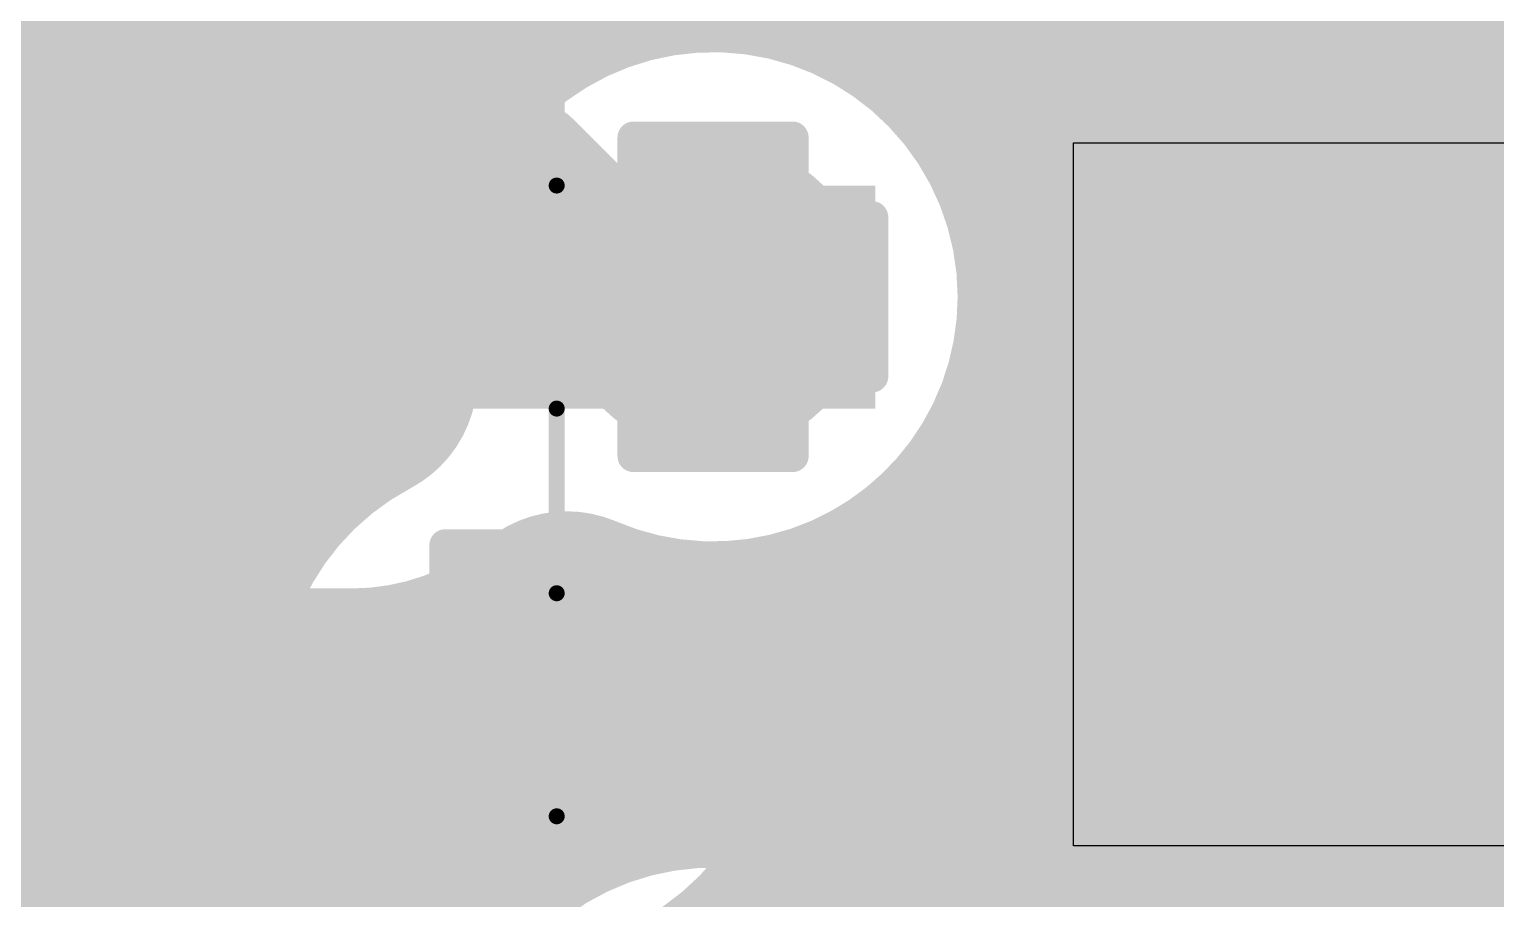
# Model space of a CAD drawing. Header units: millimetres. Extents: x 13 to 259, y -2 to 326.
# Drawn here: x 102.11 to 104.448, y 130.115 to 131.501 of the extents above; entities that cross this region are included whole.
import ezdxf

# ---------------------------------------------------------------- set-up
doc = ezdxf.new("R2010")
doc.units = ezdxf.units.MM
for name, color, linetype in [('BottomLayer', 5, 'Continuous'), ('BottomPaste', 16, 'Continuous'), ('BottomSolder', 6, 'Continuous'), ('ConnectLayer', 7, 'Continuous'), ('DrillDrawing', 1, 'Continuous'), ('Mechanical13', 56, 'Continuous'), ('Mechanical14', 56, 'Continuous'), ('Mechanical16', 56, 'Continuous'), ('MidLayer1', 16, 'Continuous'), ('MidLayer2', 76, 'Continuous'), ('MidLayer3', 90, 'Continuous'), ('MidLayer4', 156, 'Continuous'), ('MidLayer5', 130, 'Continuous'), ('MidLayer6', 216, 'Continuous'), ('MultiLayer', 9, 'Continuous'), ('TopLayer', 1, 'Continuous'), ('TopSolder', 216, 'Continuous')]:
    doc.layers.add(name, color=color, linetype=linetype)

# ---------------------------------------------------------------- blocks, each defined once
blk = doc.blocks.new('CP_16_26_B_58')
at = {"layer": 'BottomLayer'}
for points in [[(-1.3208, -1.3208), (1.3208, -1.3208), (-1.3208, 1.3208), (1.3208, 1.3208)], [(-1.5367, 0.7972), (-1.5367, 1.1528), (-2.3495, 0.7972), (-2.3495, 1.1528)], [(-1.5367, 0.1472), (-1.5367, 0.5028), (-2.3495, 0.1472), (-2.3495, 0.5028)]]:
    blk.add_solid(points, dxfattribs=at)
at = {"layer": 'BottomPaste'}
for p, q in [((-1.2208, 0.1), (-1.2208, 1.2208)), ((-1.2208, 1.2208), (-0.1, 1.2208)), ((-0.1, 0.1), (-1.2208, 0.1))]:
    blk.add_line(p, q, dxfattribs=at)
for points in [[(-1.5367, 0.7972), (-1.5367, 1.1528), (-2.3495, 0.7972), (-2.3495, 1.1528)], [(-1.5367, 0.1472), (-1.5367, 0.5028), (-2.3495, 0.1472), (-2.3495, 0.5028)]]:
    blk.add_solid(points, dxfattribs=at)
at = {"layer": 'BottomSolder'}
for points in [[(-1.3208, -1.3208), (1.3208, -1.3208), (-1.3208, 1.3208), (1.3208, 1.3208)], [(-1.5367, 0.7972), (-1.5367, 1.1528), (-2.3495, 0.7972), (-2.3495, 1.1528)], [(-1.5367, 0.1472), (-1.5367, 0.5028), (-2.3495, 0.1472), (-2.3495, 0.5028)]]:
    blk.add_solid(points, dxfattribs=at)
at = {"layer": 'Mechanical13', "const_width": 0.0254}
for points in [[(-2.0447, -2.0447), (-2.0447, 2.0447)], [(-2.0447, 0.7972), (-2.0447, 1.1528)], [(-2.0447, 0.7972), (-2.0447, 1.1528)], [(-2.0447, 0.1472), (-2.0447, 0.5028)], [(-2.0447, 0.1472), (-2.0447, 0.5028)]]:
    blk.add_lwpolyline(points, dxfattribs=at)
at = {"layer": 'Mechanical13', "const_width": 0.0127}
for points in [[(-2.0511, 1.1528, 1), (-2.0383, 1.1528, 1)], [(-2.0511, 1.1528, 1), (-2.0383, 1.1528, 1)], [(-2.0511, 0.7972, 1), (-2.0383, 0.7972, 1)], [(-2.0511, 0.7972, 1), (-2.0383, 0.7972, 1)], [(-2.0511, 0.5028, 1), (-2.0383, 0.5028, 1)], [(-2.0511, 0.5028, 1), (-2.0383, 0.5028, 1)], [(-2.0511, 0.1472, 1), (-2.0383, 0.1472, 1)], [(-2.0511, 0.1472, 1), (-2.0383, 0.1472, 1)]]:
    blk.add_lwpolyline(points, format="xyb", close=True, dxfattribs=at)
at = {"layer": 'Mechanical16', "const_width": 0.1524}
for points in [[(-2.2987, 1.3), (-2.2987, 2.2987)], [(-2.5527, -1.3), (-2.5527, 1.3)], [(-2.5527, 1.3), (-2.2987, 1.3)]]:
    blk.add_lwpolyline(points, dxfattribs=at)
at = {"layer": 'Mechanical16', "const_width": 0.0762}
for points in [[(-2.5908, 1.3, 1), (-2.5146, 1.3, 1)], [(-2.5908, 1.3, 1), (-2.5146, 1.3, 1)], [(-2.3368, 1.3, 1), (-2.2606, 1.3, 1)], [(-2.3368, 1.3, 1), (-2.2606, 1.3, 1)]]:
    blk.add_lwpolyline(points, format="xyb", close=True, dxfattribs=at)
blk = doc.blocks.new('RESC1005X40N_B_70')
at = {"layer": 'BottomLayer'}
for points in [[(-0.76, 0.31), (-0.76, -0.31), (-0.18, 0.31), (-0.18, -0.31)], [(0.18, 0.31), (0.18, -0.31), (0.76, 0.31), (0.76, -0.31)]]:
    blk.add_solid(points, dxfattribs=at)
at = {"layer": 'BottomPaste'}
for points in [[(-0.76, 0.31), (-0.76, -0.31), (-0.18, 0.31), (-0.18, -0.31)], [(0.18, 0.31), (0.18, -0.31), (0.76, 0.31), (0.76, -0.31)]]:
    blk.add_solid(points, dxfattribs=at)
at = {"layer": 'BottomSolder'}
for points in [[(-0.8616, 0.4116), (-0.8616, -0.4116), (-0.0784, 0.4116), (-0.0784, -0.4116)], [(0.0784, 0.4116), (0.0784, -0.4116), (0.8616, 0.4116), (0.8616, -0.4116)]]:
    blk.add_solid(points, dxfattribs=at)
at = {"layer": 'Mechanical14', "const_width": 0.1}
for points in [[(-0.5, -0.25), (-0.5, 0.25)], [(0.5, 0.25), (-0.5, 0.25)], [(0.5, -0.25), (0.5, 0.25)], [(0.5, -0.25), (-0.5, -0.25)]]:
    blk.add_lwpolyline(points, dxfattribs=at)
at = {"layer": 'Mechanical14', "const_width": 0.05}
for points in [[(-0.525, 0.25, 1), (-0.475, 0.25, 1)], [(-0.525, 0.25, 1), (-0.475, 0.25, 1)], [(0.475, 0.25, 1), (0.525, 0.25, 1)], [(0.475, 0.25, 1), (0.525, 0.25, 1)], [(-0.525, -0.25, 1), (-0.475, -0.25, 1)], [(-0.525, -0.25, 1), (-0.475, -0.25, 1)], [(0.475, -0.25, 1), (0.525, -0.25, 1)], [(0.475, -0.25, 1), (0.525, -0.25, 1)]]:
    blk.add_lwpolyline(points, format="xyb", close=True, dxfattribs=at)
at = {"layer": 'Mechanical16', "const_width": 0.05}
for points in [[(0, -0.5), (0, 0.5)], [(-0.91, -0.46), (-0.91, 0.46)], [(0.91, 0.46), (-0.91, 0.46)], [(0.91, -0.46), (0.91, 0.46)], [(0.5, 0), (-0.5, 0)], [(0.91, -0.46), (-0.91, -0.46)]]:
    blk.add_lwpolyline(points, dxfattribs=at)
at = {"layer": 'Mechanical16'}
for points, const_width in [([(-0.0125, 0.5, 1), (0.0125, 0.5, 1)], 0.025), ([(-0.9225, 0.46, 1), (-0.8975, 0.46, 1)], 0.025), ([(-0.9225, 0.46, 1), (-0.8975, 0.46, 1)], 0.025), ([(0.8975, 0.46, 1), (0.9225, 0.46, 1)], 0.025), ([(0.8975, 0.46, 1), (0.9225, 0.46, 1)], 0.025), ([(0.35, 0, 1), (-0.35, 0, 1)], 0.05), ([(-0.5125, 0, 1), (-0.4875, 0, 1)], 0.025), ([(-0.3625, 0, 1), (-0.3375, 0, 1)], 0.025), ([(0.3375, 0, 1), (0.3625, 0, 1)], 0.025), ([(0.4875, 0, 1), (0.5125, 0, 1)], 0.025), ([(-0.9225, -0.46, 1), (-0.8975, -0.46, 1)], 0.025), ([(-0.9225, -0.46, 1), (-0.8975, -0.46, 1)], 0.025), ([(0.8975, -0.46, 1), (0.9225, -0.46, 1)], 0.025), ([(0.8975, -0.46, 1), (0.9225, -0.46, 1)], 0.025), ([(-0.0125, -0.5, 1), (0.0125, -0.5, 1)], 0.025)]:
    blk.add_lwpolyline(points, format="xyb", close=True, dxfattribs=dict(at, const_width=const_width))
blk = doc.blocks.new('CAPC1005X55N_B_129')
at = {"layer": 'BottomLayer'}
for points in [[(-0.76, -0.31), (-0.14, -0.31), (-0.76, 0.31), (-0.14, 0.31)], [(0.14, -0.31), (0.76, -0.31), (0.14, 0.31), (0.76, 0.31)]]:
    blk.add_solid(points, dxfattribs=at)
at = {"layer": 'BottomPaste'}
for points in [[(-0.76, -0.31), (-0.14, -0.31), (-0.76, 0.31), (-0.14, 0.31)], [(0.14, -0.31), (0.76, -0.31), (0.14, 0.31), (0.76, 0.31)]]:
    blk.add_solid(points, dxfattribs=at)
at = {"layer": 'BottomSolder'}
for points in [[(-0.8616, -0.4116), (-0.0384, -0.4116), (-0.8616, 0.4116), (-0.0384, 0.4116)], [(0.0384, -0.4116), (0.8616, -0.4116), (0.0384, 0.4116), (0.8616, 0.4116)]]:
    blk.add_solid(points, dxfattribs=at)
at = {"layer": 'Mechanical14', "const_width": 0.1}
for points in [[(-0.5249, 0.2749), (0.5251, 0.2749)], [(-0.5249, 0.2749), (-0.5249, -0.2751)], [(0.5251, 0.2749), (0.5251, -0.2751)], [(-0.5249, -0.2751), (0.5251, -0.2751)]]:
    blk.add_lwpolyline(points, dxfattribs=at)
at = {"layer": 'Mechanical14', "const_width": 0.05}
for points in [[(-0.5499, 0.2749, 1), (-0.5, 0.2749, 1)], [(-0.5499, 0.2749, 1), (-0.5, 0.2749, 1)], [(0.5001, 0.2749, 1), (0.55, 0.2749, 1)], [(0.5001, 0.2749, 1), (0.55, 0.2749, 1)], [(-0.5499, -0.2751, 1), (-0.5, -0.2751, 1)], [(-0.5499, -0.2751, 1), (-0.5, -0.2751, 1)], [(0.5001, -0.2751, 1), (0.55, -0.2751, 1)], [(0.5001, -0.2751, 1), (0.55, -0.2751, 1)]]:
    blk.add_lwpolyline(points, format="xyb", close=True, dxfattribs=at)
at = {"layer": 'Mechanical16', "const_width": 0.05}
for points in [[(0, 0.5), (0, -0.5)], [(-0.91, 0.46), (0.91, 0.46)], [(-0.91, 0.46), (-0.91, -0.46)], [(0.91, 0.46), (0.91, -0.46)], [(-0.5, 0), (0.5, 0)], [(-0.91, -0.46), (0.91, -0.46)]]:
    blk.add_lwpolyline(points, dxfattribs=at)
at = {"layer": 'Mechanical16', "const_width": 0.025}
for points in [[(-0.0125, 0.5, 1), (0.0125, 0.5, 1)], [(-0.9225, 0.46, 1), (-0.8975, 0.46, 1)], [(-0.9225, 0.46, 1), (-0.8975, 0.46, 1)], [(0.8975, 0.46, 1), (0.9225, 0.46, 1)], [(0.8975, 0.46, 1), (0.9225, 0.46, 1)], [(-0.5125, 0, 1), (-0.4875, 0, 1)], [(0.4875, 0, 1), (0.5125, 0, 1)], [(-0.9225, -0.46, 1), (-0.8975, -0.46, 1)], [(-0.9225, -0.46, 1), (-0.8975, -0.46, 1)], [(0.8975, -0.46, 1), (0.9225, -0.46, 1)], [(0.8975, -0.46, 1), (0.9225, -0.46, 1)], [(-0.0125, -0.5, 1), (0.0125, -0.5, 1)]]:
    blk.add_lwpolyline(points, format="xyb", close=True, dxfattribs=at)

msp = doc.modelspace()

# ---------------------------------------------------------------- linework, layer by layer
at = {"layer": 'BottomLayer', "const_width": 0.3}
for points in [[(104.0204, 130.0996), (104.0204, 132.0427)], [(104.0204, 130.0996), (104.6704, 130.0996)]]:
    msp.add_lwpolyline(points, dxfattribs=at)
at = {"layer": 'BottomLayer'}
for points, const_width in [([(103.075, 131.075, 1), (103.325, 131.075, 1)], 0.25), ([(103.95, 131.025, 1), (104.2, 131.025, 1)], 0.25), ([(102.775, 130.425, 1), (103.025, 130.425, 1)], 0.25), ([(103.9454, 130.0996, 1), (104.0954, 130.0996, 1)], 0.15), ([(103.9454, 130.0996, 1), (104.0954, 130.0996, 1)], 0.15)]:
    msp.add_lwpolyline(points, format="xyb", close=True, dxfattribs=dict(at, const_width=const_width))
at = {"layer": 'BottomSolder', "const_width": 0.3516}
for points in [[(101.6492, 131.275, 1), (102.0008, 131.275, 1)], [(103.8992, 131.025, 1), (104.2508, 131.025, 1)]]:
    msp.add_lwpolyline(points, format="xyb", close=True, dxfattribs=at)
at = {"layer": 'ConnectLayer', "const_width": 0.4}
for points in [[(103.4463, 128.9022), (109.6162, 135.072)], [(99.2819, 134.9114), (102.744, 131.4493)], [(99.2819, 134.9114), (102.744, 131.4493)], [(103.7701, 130.923), (106.1475, 133.3003)], [(103.7701, 130.923), (106.1475, 133.3003)], [(104.3783, 131.5311), (106.1416, 133.2944)], [(102.8906, 132.9998), (106.353, 129.5373)], [(102.8906, 132.9998), (105.91, 129.9803)], [(102.8906, 132.9998), (104.3364, 131.554)], [(102.415, 131.2649), (103.9837, 132.8336)], [(102.415, 131.2649), (103.9837, 132.8336)], [(102.415, 131.2649), (103.9837, 132.8336)], [(103.2756, 129.58), (106.3728, 132.6772)], [(103.2756, 129.58), (106.3728, 132.6772)], [(101.5907, 132.6026), (102.744, 131.4493)], [(102.4748, 132.567), (103.419, 131.6229)], [(102.4748, 132.567), (103.419, 131.6229)], [(102.4748, 132.567), (103.4189, 131.6229)], [(103.5492, 131.5506), (104.5337, 132.5351)], [(103.5492, 131.5506), (104.5337, 132.5351)], [(103.5492, 131.5506), (104.5337, 132.5351)], [(102.2683, 131.925), (102.744, 131.4493)], [(102.415, 131.2649), (103.0751, 131.925)], [(103.1168, 131.925), (103.419, 131.6229)], [(103.2756, 129.58), (105.6207, 131.925)], [(103.4463, 128.9022), (106.4692, 131.925)], [(103.5492, 131.5506), (103.9236, 131.925)], [(103.7701, 130.923), (104.7721, 131.925)], [(103.9654, 131.925), (106.353, 129.5373)], [(103.4463, 128.9022), (105.9117, 131.3676)], [(103.7479, 131.2939), (108.8389, 126.2029)], [(103.7479, 131.2939), (105.9161, 129.1258)], [(103.7479, 131.2939), (108.8389, 126.2029)], [(104.604, 131.2863), (104.9404, 130.95)], [(104.0093, 131.0325), (104.066, 130.9758)], [(102.3463, 130.9985), (102.4928, 130.852)], [(102.3463, 130.9985), (102.4928, 130.852)], [(102.3463, 130.9985), (102.4928, 130.852)], [(102.3175, 130.95), (102.6234, 130.95)], [(101.8951, 130.6012), (102.619, 129.8773)], [(103.5744, 130.619), (105.3037, 128.8896)], [(103.5744, 130.619), (105.3037, 128.8896)], [(103.5744, 130.619), (105.3037, 128.8896)], [(103.5744, 130.6189), (105.6815, 128.5118)], [(103.212, 130.3649), (103.3521, 130.5049)], [(102.8734, 130.4714), (103.0109, 130.3339)], [(103.73, 130.0343), (104.1336, 130.4379)], [(102.0884, 130.0897), (102.4086, 130.41)], [(102.3175, 130.41), (102.6234, 130.41)], [(102.3468, 130.1495), (102.4374, 130.0588)], [(102.3468, 130.1495), (102.4374, 130.0588)], [(102.3468, 130.1495), (102.4374, 130.0588)], [(103.327, 130.0178), (104.7611, 128.5837)], [(103.327, 130.0178), (104.7611, 128.5837)], [(103.327, 130.0178), (104.7611, 128.5837)], [(102.5339, 129.9624), (102.7914, 129.7049)], [(102.5339, 129.9624), (102.7914, 129.7049)], [(102.5339, 129.9624), (102.7914, 129.7049)]]:
    msp.add_lwpolyline(points, dxfattribs=at)
for points in [[(101.3461, 131.6195, -0.728388), (102.415, 131.275)], [(101.3461, 131.6195, -0.728388), (102.415, 131.275)], [(101.3461, 131.6195, -0.728388), (102.415, 131.275)], [(101.3461, 131.6195, -0.728388), (102.415, 131.275)], [(102.6242, 130.9466, -1.116234), (103.79, 131.075)], [(102.6242, 130.9466, -1.116234), (103.79, 131.075)], [(102.6234, 130.95, -0.791648), (103.6601, 131.4444)], [(102.6242, 130.9466, -1.116234), (103.79, 131.075)], [(103.6601, 131.4444, -0.666251), (104.665, 131.025)], [(102.415, 131.275, -0.203828), (102.2343, 130.85)], [(102.415, 131.275, -0.203828), (102.2343, 130.85)], [(102.415, 131.275, -0.203828), (102.2343, 130.85)], [(102.415, 131.275, -0.14689), (102.3175, 130.95)], [(103.79, 131.075, -0.277915), (103.4759, 130.5535)], [(103.79, 131.075, -0.277915), (103.4759, 130.5535)], [(103.79, 131.075, -0.277915), (103.4759, 130.5535)], [(104.0399, 131.0606, -0.666251), (104.125, 131.025)], [(102.3625, 130.6683, -0.166321), (102.6242, 130.9466)], [(102.3625, 130.6683, -0.166321), (102.6242, 130.9466)], [(102.3625, 130.6683, -0.166321), (102.6242, 130.9466)], [(102.2343, 130.85, -0.095096), (102.3625, 130.6683)], [(102.2343, 130.85, -0.095096), (102.3625, 130.6683)], [(102.2343, 130.85, -0.095096), (102.3625, 130.6683)], [(103.615, 130.6556, -0.305703), (102.9667, 130.5331)], [(104.3541, 130.5052, -0.361321), (103.615, 130.6556)], [(102.3175, 130.41, -0.225403), (101.8989, 130.6088)], [(102.3175, 130.41, -0.225403), (101.8989, 130.6088)], [(103.4759, 130.5535, -0.054925), (103.49, 130.425)], [(103.4759, 130.5535, -0.054925), (103.49, 130.425)], [(103.4759, 130.5535, -0.054925), (103.49, 130.425)], [(102.9667, 130.5331, -0.173926), (102.6234, 130.41)], [(102.9667, 130.5331, -0.173926), (102.6234, 130.41)], [(104.5079, 130.4319, -0.079377), (104.3541, 130.5052)], [(103.49, 130.425, -0.807233), (102.3625, 130.1817)], [(103.49, 130.425, -0.807233), (102.3625, 130.1817)], [(103.49, 130.425, -0.807233), (102.3625, 130.1817)], [(105.5854, 130.0996, -1.354903), (104.5079, 130.4319)], [(102.6242, 129.6466, -1.116234), (103.79, 129.775)], [(102.3625, 130.1817, -0.571388), (101.3518, 130.0726)], [(102.3625, 130.1817, -0.571388), (101.3518, 130.0726)], [(102.3625, 130.1817, -0.571388), (101.3518, 130.0726)], [(101.8643, 130.1398, -0.407146), (102.44, 129.55)]]:
    msp.add_lwpolyline(points, format="xyb", dxfattribs=at)
at = {"layer": 'ConnectLayer', "const_width": 0.2}
for points in [[(103.3189, 131.6229, 1), (103.5189, 131.6229, 1)], [(103.319, 131.6229, 1), (103.519, 131.6229, 1)], [(103.319, 131.6229, 1), (103.519, 131.6229, 1)], [(103.319, 131.6229, 1), (103.519, 131.6229, 1)], [(103.4492, 131.5506, 1), (103.6492, 131.5506, 1)], [(103.4492, 131.5506, 1), (103.6492, 131.5506, 1)], [(103.4492, 131.5506, 1), (103.6492, 131.5506, 1)], [(103.4492, 131.5506, 1), (103.6492, 131.5506, 1)], [(104.2364, 131.554, 1), (104.4364, 131.554, 1)], [(104.2783, 131.5311, 1), (104.4783, 131.5311, 1)], [(102.644, 131.4493, 1), (102.844, 131.4493, 1)], [(102.644, 131.4493, 1), (102.844, 131.4493, 1)], [(102.644, 131.4493, 1), (102.844, 131.4493, 1)], [(102.644, 131.4493, 1), (102.844, 131.4493, 1)], [(103.5601, 131.4444, 1), (103.7601, 131.4444, 1)], [(103.5601, 131.4444, 1), (103.7601, 131.4444, 1)], [(103.6479, 131.2939, 1), (103.8479, 131.2939, 1)], [(103.6479, 131.2939, 1), (103.8479, 131.2939, 1)], [(103.6479, 131.2939, 1), (103.8479, 131.2939, 1)], [(104.504, 131.2863, 1), (104.704, 131.2863, 1)], [(102.315, 131.275, 1), (102.515, 131.275, 1)], [(102.315, 131.275, 1), (102.515, 131.275, 1)], [(102.315, 131.275, 1), (102.515, 131.275, 1)], [(102.315, 131.275, 1), (102.515, 131.275, 1)], [(102.315, 131.275, 1), (102.515, 131.275, 1)], [(102.315, 131.275, 1), (102.515, 131.275, 1)], [(102.315, 131.275, 1), (102.515, 131.275, 1)], [(102.315, 131.275, 1), (102.515, 131.275, 1)], [(102.315, 131.2649, 1), (102.515, 131.2649, 1)], [(102.315, 131.2649, 1), (102.515, 131.2649, 1)], [(102.315, 131.2649, 1), (102.515, 131.2649, 1)], [(102.315, 131.2649, 1), (102.515, 131.2649, 1)], [(103.69, 131.075, 1), (103.89, 131.075, 1)], [(103.69, 131.075, 1), (103.89, 131.075, 1)], [(103.69, 131.075, 1), (103.89, 131.075, 1)], [(103.69, 131.075, 1), (103.89, 131.075, 1)], [(103.69, 131.075, 1), (103.89, 131.075, 1)], [(103.69, 131.075, 1), (103.89, 131.075, 1)], [(103.9399, 131.0606, 1), (104.1399, 131.0606, 1)], [(103.9093, 131.0325, 1), (104.1093, 131.0325, 1)], [(104.025, 131.025, 1), (104.225, 131.025, 1)], [(102.2463, 130.9985, 1), (102.4463, 130.9985, 1)], [(102.2463, 130.9985, 1), (102.4463, 130.9985, 1)], [(102.2463, 130.9985, 1), (102.4463, 130.9985, 1)], [(103.966, 130.9758, 1), (104.166, 130.9758, 1)], [(102.2175, 130.95, 1), (102.4175, 130.95, 1)], [(102.2175, 130.95, 1), (102.4175, 130.95, 1)], [(102.5234, 130.95, 1), (102.7234, 130.95, 1)], [(102.5234, 130.95, 1), (102.7234, 130.95, 1)], [(102.5242, 130.9466, 1), (102.7242, 130.9466, 1)], [(102.5242, 130.9466, 1), (102.7242, 130.9466, 1)], [(102.5242, 130.9466, 1), (102.7242, 130.9466, 1)], [(102.5242, 130.9466, 1), (102.7242, 130.9466, 1)], [(102.5242, 130.9466, 1), (102.7242, 130.9466, 1)], [(102.5242, 130.9466, 1), (102.7242, 130.9466, 1)], [(103.6701, 130.923, 1), (103.8701, 130.923, 1)], [(103.6701, 130.923, 1), (103.8701, 130.923, 1)], [(103.6701, 130.923, 1), (103.8701, 130.923, 1)], [(102.1343, 130.85, 1), (102.3343, 130.85, 1)], [(102.1343, 130.85, 1), (102.3343, 130.85, 1)], [(102.1343, 130.85, 1), (102.3343, 130.85, 1)], [(102.1343, 130.85, 1), (102.3343, 130.85, 1)], [(102.1343, 130.85, 1), (102.3343, 130.85, 1)], [(102.1343, 130.85, 1), (102.3343, 130.85, 1)], [(102.3928, 130.852, 1), (102.5928, 130.852, 1)], [(102.3928, 130.852, 1), (102.5928, 130.852, 1)], [(102.3928, 130.852, 1), (102.5928, 130.852, 1)], [(102.2625, 130.6683, 1), (102.4625, 130.6683, 1)], [(102.2625, 130.6683, 1), (102.4625, 130.6683, 1)], [(102.2625, 130.6683, 1), (102.4625, 130.6683, 1)], [(102.2625, 130.6683, 1), (102.4625, 130.6683, 1)], [(102.2625, 130.6683, 1), (102.4625, 130.6683, 1)], [(102.2625, 130.6683, 1), (102.4625, 130.6683, 1)], [(103.515, 130.6556, 1), (103.715, 130.6556, 1)], [(103.515, 130.6556, 1), (103.715, 130.6556, 1)], [(103.4744, 130.619, 1), (103.6744, 130.619, 1)], [(103.4744, 130.619, 1), (103.6744, 130.619, 1)], [(103.4744, 130.619, 1), (103.6744, 130.619, 1)], [(103.4744, 130.6189, 1), (103.6744, 130.6189, 1)], [(103.3759, 130.5535, 1), (103.5759, 130.5535, 1)], [(103.3759, 130.5535, 1), (103.5759, 130.5535, 1)], [(103.3759, 130.5535, 1), (103.5759, 130.5535, 1)], [(103.3759, 130.5535, 1), (103.5759, 130.5535, 1)], [(103.3759, 130.5535, 1), (103.5759, 130.5535, 1)], [(103.3759, 130.5535, 1), (103.5759, 130.5535, 1)], [(102.8667, 130.5331, 1), (103.0667, 130.5331, 1)], [(102.8667, 130.5331, 1), (103.0667, 130.5331, 1)], [(102.8667, 130.5331, 1), (103.0667, 130.5331, 1)], [(103.2521, 130.5049, 1), (103.4521, 130.5049, 1)], [(104.2541, 130.5052, 1), (104.4541, 130.5052, 1)], [(104.2541, 130.5052, 1), (104.4541, 130.5052, 1)], [(102.7734, 130.4714, 1), (102.9734, 130.4714, 1)], [(104.0336, 130.4379, 1), (104.2336, 130.4379, 1)], [(103.39, 130.425, 1), (103.59, 130.425, 1)], [(103.39, 130.425, 1), (103.59, 130.425, 1)], [(103.39, 130.425, 1), (103.59, 130.425, 1)], [(103.39, 130.425, 1), (103.59, 130.425, 1)], [(103.39, 130.425, 1), (103.59, 130.425, 1)], [(103.39, 130.425, 1), (103.59, 130.425, 1)], [(104.4079, 130.4319, 1), (104.6079, 130.4319, 1)], [(104.4079, 130.4319, 1), (104.6079, 130.4319, 1)], [(102.2175, 130.41, 1), (102.4175, 130.41, 1)], [(102.2175, 130.41, 1), (102.4175, 130.41, 1)], [(102.2175, 130.41, 1), (102.4175, 130.41, 1)], [(102.3086, 130.41, 1), (102.5086, 130.41, 1)], [(102.5234, 130.41, 1), (102.7234, 130.41, 1)], [(102.5234, 130.41, 1), (102.7234, 130.41, 1)], [(102.5234, 130.41, 1), (102.7234, 130.41, 1)], [(103.112, 130.3649, 1), (103.312, 130.3649, 1)], [(102.9109, 130.3339, 1), (103.1109, 130.3339, 1)], [(102.2625, 130.1817, 1), (102.4625, 130.1817, 1)], [(102.2625, 130.1817, 1), (102.4625, 130.1817, 1)], [(102.2625, 130.1817, 1), (102.4625, 130.1817, 1)], [(102.2625, 130.1817, 1), (102.4625, 130.1817, 1)], [(102.2625, 130.1817, 1), (102.4625, 130.1817, 1)], [(102.2625, 130.1817, 1), (102.4625, 130.1817, 1)], [(102.2468, 130.1495, 1), (102.4468, 130.1495, 1)], [(102.2468, 130.1495, 1), (102.4468, 130.1495, 1)], [(102.2468, 130.1495, 1), (102.4468, 130.1495, 1)], [(101.9884, 130.0897, 1), (102.1884, 130.0897, 1)], [(102.3374, 130.0588, 1), (102.5374, 130.0588, 1)], [(102.3374, 130.0588, 1), (102.5374, 130.0588, 1)], [(102.3374, 130.0588, 1), (102.5374, 130.0588, 1)], [(103.227, 130.0178, 1), (103.427, 130.0178, 1)], [(103.227, 130.0178, 1), (103.427, 130.0178, 1)], [(103.227, 130.0178, 1), (103.427, 130.0178, 1)], [(103.63, 130.0343, 1), (103.83, 130.0343, 1)], [(102.4339, 129.9624, 1), (102.6339, 129.9624, 1)], [(102.4339, 129.9624, 1), (102.6339, 129.9624, 1)], [(102.4339, 129.9624, 1), (102.6339, 129.9624, 1)]]:
    msp.add_lwpolyline(points, format="xyb", close=True, dxfattribs=at)
at = {"layer": 'DrillDrawing', "const_width": 0.0508}
for points in [[(103.073, 131.202), (103.073, 131.329)], [(103.073, 131.329), (103.327, 131.329)], [(103.327, 131.202), (103.327, 131.329)], [(103.948, 131.152), (103.948, 131.279)], [(103.948, 131.279), (104.202, 131.279)], [(104.202, 131.152), (104.202, 131.279)], [(102.946, 130.948), (102.946, 131.202)], [(102.946, 131.202), (103.073, 131.202)], [(103.327, 131.202), (103.454, 131.202)], [(103.454, 130.948), (103.454, 131.202)], [(103.821, 130.898), (103.821, 131.152)], [(103.821, 131.152), (103.948, 131.152)], [(104.202, 131.152), (104.329, 131.152)], [(104.329, 130.898), (104.329, 131.152)], [(102.946, 130.948), (103.073, 130.948)], [(103.073, 130.821), (103.073, 130.948)], [(103.327, 130.948), (103.454, 130.948)], [(103.327, 130.821), (103.327, 130.948)], [(103.821, 130.898), (103.948, 130.898)], [(103.948, 130.771), (103.948, 130.898)], [(104.202, 130.898), (104.329, 130.898)], [(104.202, 130.771), (104.202, 130.898)], [(103.073, 130.821), (103.327, 130.821)], [(103.948, 130.771), (104.202, 130.771)], [(102.773, 130.552), (102.773, 130.679)], [(102.773, 130.679), (103.027, 130.679)], [(103.027, 130.552), (103.027, 130.679)], [(102.646, 130.298), (102.646, 130.552)], [(102.646, 130.552), (102.773, 130.552)], [(103.027, 130.552), (103.154, 130.552)], [(103.154, 130.298), (103.154, 130.552)], [(102.646, 130.298), (102.773, 130.298)], [(102.773, 130.171), (102.773, 130.298)], [(103.027, 130.298), (103.154, 130.298)], [(103.027, 130.171), (103.027, 130.298)], [(102.773, 130.171), (103.027, 130.171)]]:
    msp.add_lwpolyline(points, dxfattribs=at)
at = {"layer": 'DrillDrawing', "const_width": 0.0254}
for points in [[(103.0603, 131.329, 1), (103.0857, 131.329, 1)], [(103.0603, 131.329, 1), (103.0857, 131.329, 1)], [(103.3143, 131.329, 1), (103.3397, 131.329, 1)], [(103.3143, 131.329, 1), (103.3397, 131.329, 1)], [(103.9353, 131.279, 1), (103.9607, 131.279, 1)], [(103.9353, 131.279, 1), (103.9607, 131.279, 1)], [(104.1893, 131.279, 1), (104.2147, 131.279, 1)], [(104.1893, 131.279, 1), (104.2147, 131.279, 1)], [(102.9333, 131.202, 1), (102.9587, 131.202, 1)], [(102.9333, 131.202, 1), (102.9587, 131.202, 1)], [(103.0603, 131.202, 1), (103.0857, 131.202, 1)], [(103.0603, 131.202, 1), (103.0857, 131.202, 1)], [(103.3143, 131.202, 1), (103.3397, 131.202, 1)], [(103.3143, 131.202, 1), (103.3397, 131.202, 1)], [(103.4413, 131.202, 1), (103.4667, 131.202, 1)], [(103.4413, 131.202, 1), (103.4667, 131.202, 1)], [(103.8083, 131.152, 1), (103.8337, 131.152, 1)], [(103.8083, 131.152, 1), (103.8337, 131.152, 1)], [(103.9353, 131.152, 1), (103.9607, 131.152, 1)], [(103.9353, 131.152, 1), (103.9607, 131.152, 1)], [(104.1893, 131.152, 1), (104.2147, 131.152, 1)], [(104.1893, 131.152, 1), (104.2147, 131.152, 1)], [(104.3163, 131.152, 1), (104.3417, 131.152, 1)], [(104.3163, 131.152, 1), (104.3417, 131.152, 1)], [(102.9333, 130.948, 1), (102.9587, 130.948, 1)], [(102.9333, 130.948, 1), (102.9587, 130.948, 1)], [(103.0603, 130.948, 1), (103.0857, 130.948, 1)], [(103.0603, 130.948, 1), (103.0857, 130.948, 1)], [(103.3143, 130.948, 1), (103.3397, 130.948, 1)], [(103.3143, 130.948, 1), (103.3397, 130.948, 1)], [(103.4413, 130.948, 1), (103.4667, 130.948, 1)], [(103.4413, 130.948, 1), (103.4667, 130.948, 1)], [(103.8083, 130.898, 1), (103.8337, 130.898, 1)], [(103.8083, 130.898, 1), (103.8337, 130.898, 1)], [(103.9353, 130.898, 1), (103.9607, 130.898, 1)], [(103.9353, 130.898, 1), (103.9607, 130.898, 1)], [(104.1893, 130.898, 1), (104.2147, 130.898, 1)], [(104.1893, 130.898, 1), (104.2147, 130.898, 1)], [(104.3163, 130.898, 1), (104.3417, 130.898, 1)], [(104.3163, 130.898, 1), (104.3417, 130.898, 1)], [(103.0603, 130.821, 1), (103.0857, 130.821, 1)], [(103.0603, 130.821, 1), (103.0857, 130.821, 1)], [(103.3143, 130.821, 1), (103.3397, 130.821, 1)], [(103.3143, 130.821, 1), (103.3397, 130.821, 1)], [(103.9353, 130.771, 1), (103.9607, 130.771, 1)], [(103.9353, 130.771, 1), (103.9607, 130.771, 1)], [(104.1893, 130.771, 1), (104.2147, 130.771, 1)], [(104.1893, 130.771, 1), (104.2147, 130.771, 1)], [(102.7603, 130.679, 1), (102.7857, 130.679, 1)], [(102.7603, 130.679, 1), (102.7857, 130.679, 1)], [(103.0143, 130.679, 1), (103.0397, 130.679, 1)], [(103.0143, 130.679, 1), (103.0397, 130.679, 1)], [(102.6333, 130.552, 1), (102.6587, 130.552, 1)], [(102.6333, 130.552, 1), (102.6587, 130.552, 1)], [(102.7603, 130.552, 1), (102.7857, 130.552, 1)], [(102.7603, 130.552, 1), (102.7857, 130.552, 1)], [(103.0143, 130.552, 1), (103.0397, 130.552, 1)], [(103.0143, 130.552, 1), (103.0397, 130.552, 1)], [(103.1413, 130.552, 1), (103.1667, 130.552, 1)], [(103.1413, 130.552, 1), (103.1667, 130.552, 1)], [(102.6333, 130.298, 1), (102.6587, 130.298, 1)], [(102.6333, 130.298, 1), (102.6587, 130.298, 1)], [(102.7603, 130.298, 1), (102.7857, 130.298, 1)], [(102.7603, 130.298, 1), (102.7857, 130.298, 1)], [(103.0143, 130.298, 1), (103.0397, 130.298, 1)], [(103.0143, 130.298, 1), (103.0397, 130.298, 1)], [(103.1413, 130.298, 1), (103.1667, 130.298, 1)], [(103.1413, 130.298, 1), (103.1667, 130.298, 1)], [(102.7603, 130.171, 1), (102.7857, 130.171, 1)], [(102.7603, 130.171, 1), (102.7857, 130.171, 1)], [(103.0143, 130.171, 1), (103.0397, 130.171, 1)], [(103.0143, 130.171, 1), (103.0397, 130.171, 1)]]:
    msp.add_lwpolyline(points, format="xyb", close=True, dxfattribs=at)
at = {"layer": 'MidLayer1', "const_width": 0.25}
for points in [[(103.075, 131.075, 1), (103.325, 131.075, 1)], [(103.95, 131.025, 1), (104.2, 131.025, 1)], [(102.775, 130.425, 1), (103.025, 130.425, 1)]]:
    msp.add_lwpolyline(points, format="xyb", close=True, dxfattribs=at)
at = {"layer": 'MidLayer2', "const_width": 0.2}
for points in [[(101.8125, 131.2875), (102.9064, 131.2875)], [(102.9064, 131.2875), (103.1189, 131.075)], [(103.1189, 131.075), (103.2, 131.075)]]:
    msp.add_lwpolyline(points, dxfattribs=at)
at = {"layer": 'MidLayer2'}
for points, const_width in [([(102.8564, 131.2875, 1), (102.9564, 131.2875, 1)], 0.1), ([(102.8564, 131.2875, 1), (102.9564, 131.2875, 1)], 0.1), ([(103.075, 131.075, 1), (103.325, 131.075, 1)], 0.25), ([(103.95, 131.025, 1), (104.2, 131.025, 1)], 0.25), ([(103.0689, 131.075, 1), (103.1689, 131.075, 1)], 0.1), ([(103.0689, 131.075, 1), (103.1689, 131.075, 1)], 0.1), ([(103.15, 131.075, 1), (103.25, 131.075, 1)], 0.1), ([(102.775, 130.425, 1), (103.025, 130.425, 1)], 0.25)]:
    msp.add_lwpolyline(points, format="xyb", close=True, dxfattribs=dict(at, const_width=const_width))
at = {"layer": 'MidLayer3', "const_width": 0.25}
for points in [[(103.075, 131.075, 1), (103.325, 131.075, 1)], [(103.95, 131.025, 1), (104.2, 131.025, 1)], [(102.775, 130.425, 1), (103.025, 130.425, 1)]]:
    msp.add_lwpolyline(points, format="xyb", close=True, dxfattribs=at)
at = {"layer": 'MidLayer4', "const_width": 0.25}
for points in [[(103.075, 131.075, 1), (103.325, 131.075, 1)], [(103.95, 131.025, 1), (104.2, 131.025, 1)], [(102.775, 130.425, 1), (103.025, 130.425, 1)]]:
    msp.add_lwpolyline(points, format="xyb", close=True, dxfattribs=at)
at = {"layer": 'MidLayer5', "const_width": 0.25}
for points in [[(103.075, 131.075, 1), (103.325, 131.075, 1)], [(103.95, 131.025, 1), (104.2, 131.025, 1)], [(102.775, 130.425, 1), (103.025, 130.425, 1)]]:
    msp.add_lwpolyline(points, format="xyb", close=True, dxfattribs=at)
at = {"layer": 'MidLayer6', "const_width": 0.25}
for points in [[(103.075, 131.075, 1), (103.325, 131.075, 1)], [(103.95, 131.025, 1), (104.2, 131.025, 1)], [(102.775, 130.425, 1), (103.025, 130.425, 1)]]:
    msp.add_lwpolyline(points, format="xyb", close=True, dxfattribs=at)
at = {"layer": 'MultiLayer', "const_width": 0.25}
for points in [[(103.075, 131.075, 1), (103.325, 131.075, 1)], [(103.95, 131.025, 1), (104.2, 131.025, 1)], [(102.775, 130.425, 1), (103.025, 130.425, 1)]]:
    msp.add_lwpolyline(points, format="xyb", close=True, dxfattribs=at)
at = {"layer": 'TopLayer', "const_width": 0.25}
for points in [[(103.075, 131.075, 1), (103.325, 131.075, 1)], [(103.95, 131.025, 1), (104.2, 131.025, 1)], [(102.775, 130.425, 1), (103.025, 130.425, 1)]]:
    msp.add_lwpolyline(points, format="xyb", close=True, dxfattribs=at)
at = {"layer": 'TopSolder', "const_width": 0.3516}
for points in [[(101.6492, 131.275, 1), (102.0008, 131.275, 1)], [(103.8992, 131.025, 1), (104.2508, 131.025, 1)]]:
    msp.add_lwpolyline(points, format="xyb", close=True, dxfattribs=at)

# ---------------------------------------------------------------- block references
for name, p, rotation in [('CP_16_26_B_58', (104.9954, 130.0996), 360), ('RESC1005X40N_B_70', (101.825, 131.755), 270), ('CAPC1005X55N_B_129', (101.825, 129.975), 90)]:
    msp.add_blockref(name, p, dxfattribs=dict(rotation=rotation))

doc.saveas('drawing.dxf')
